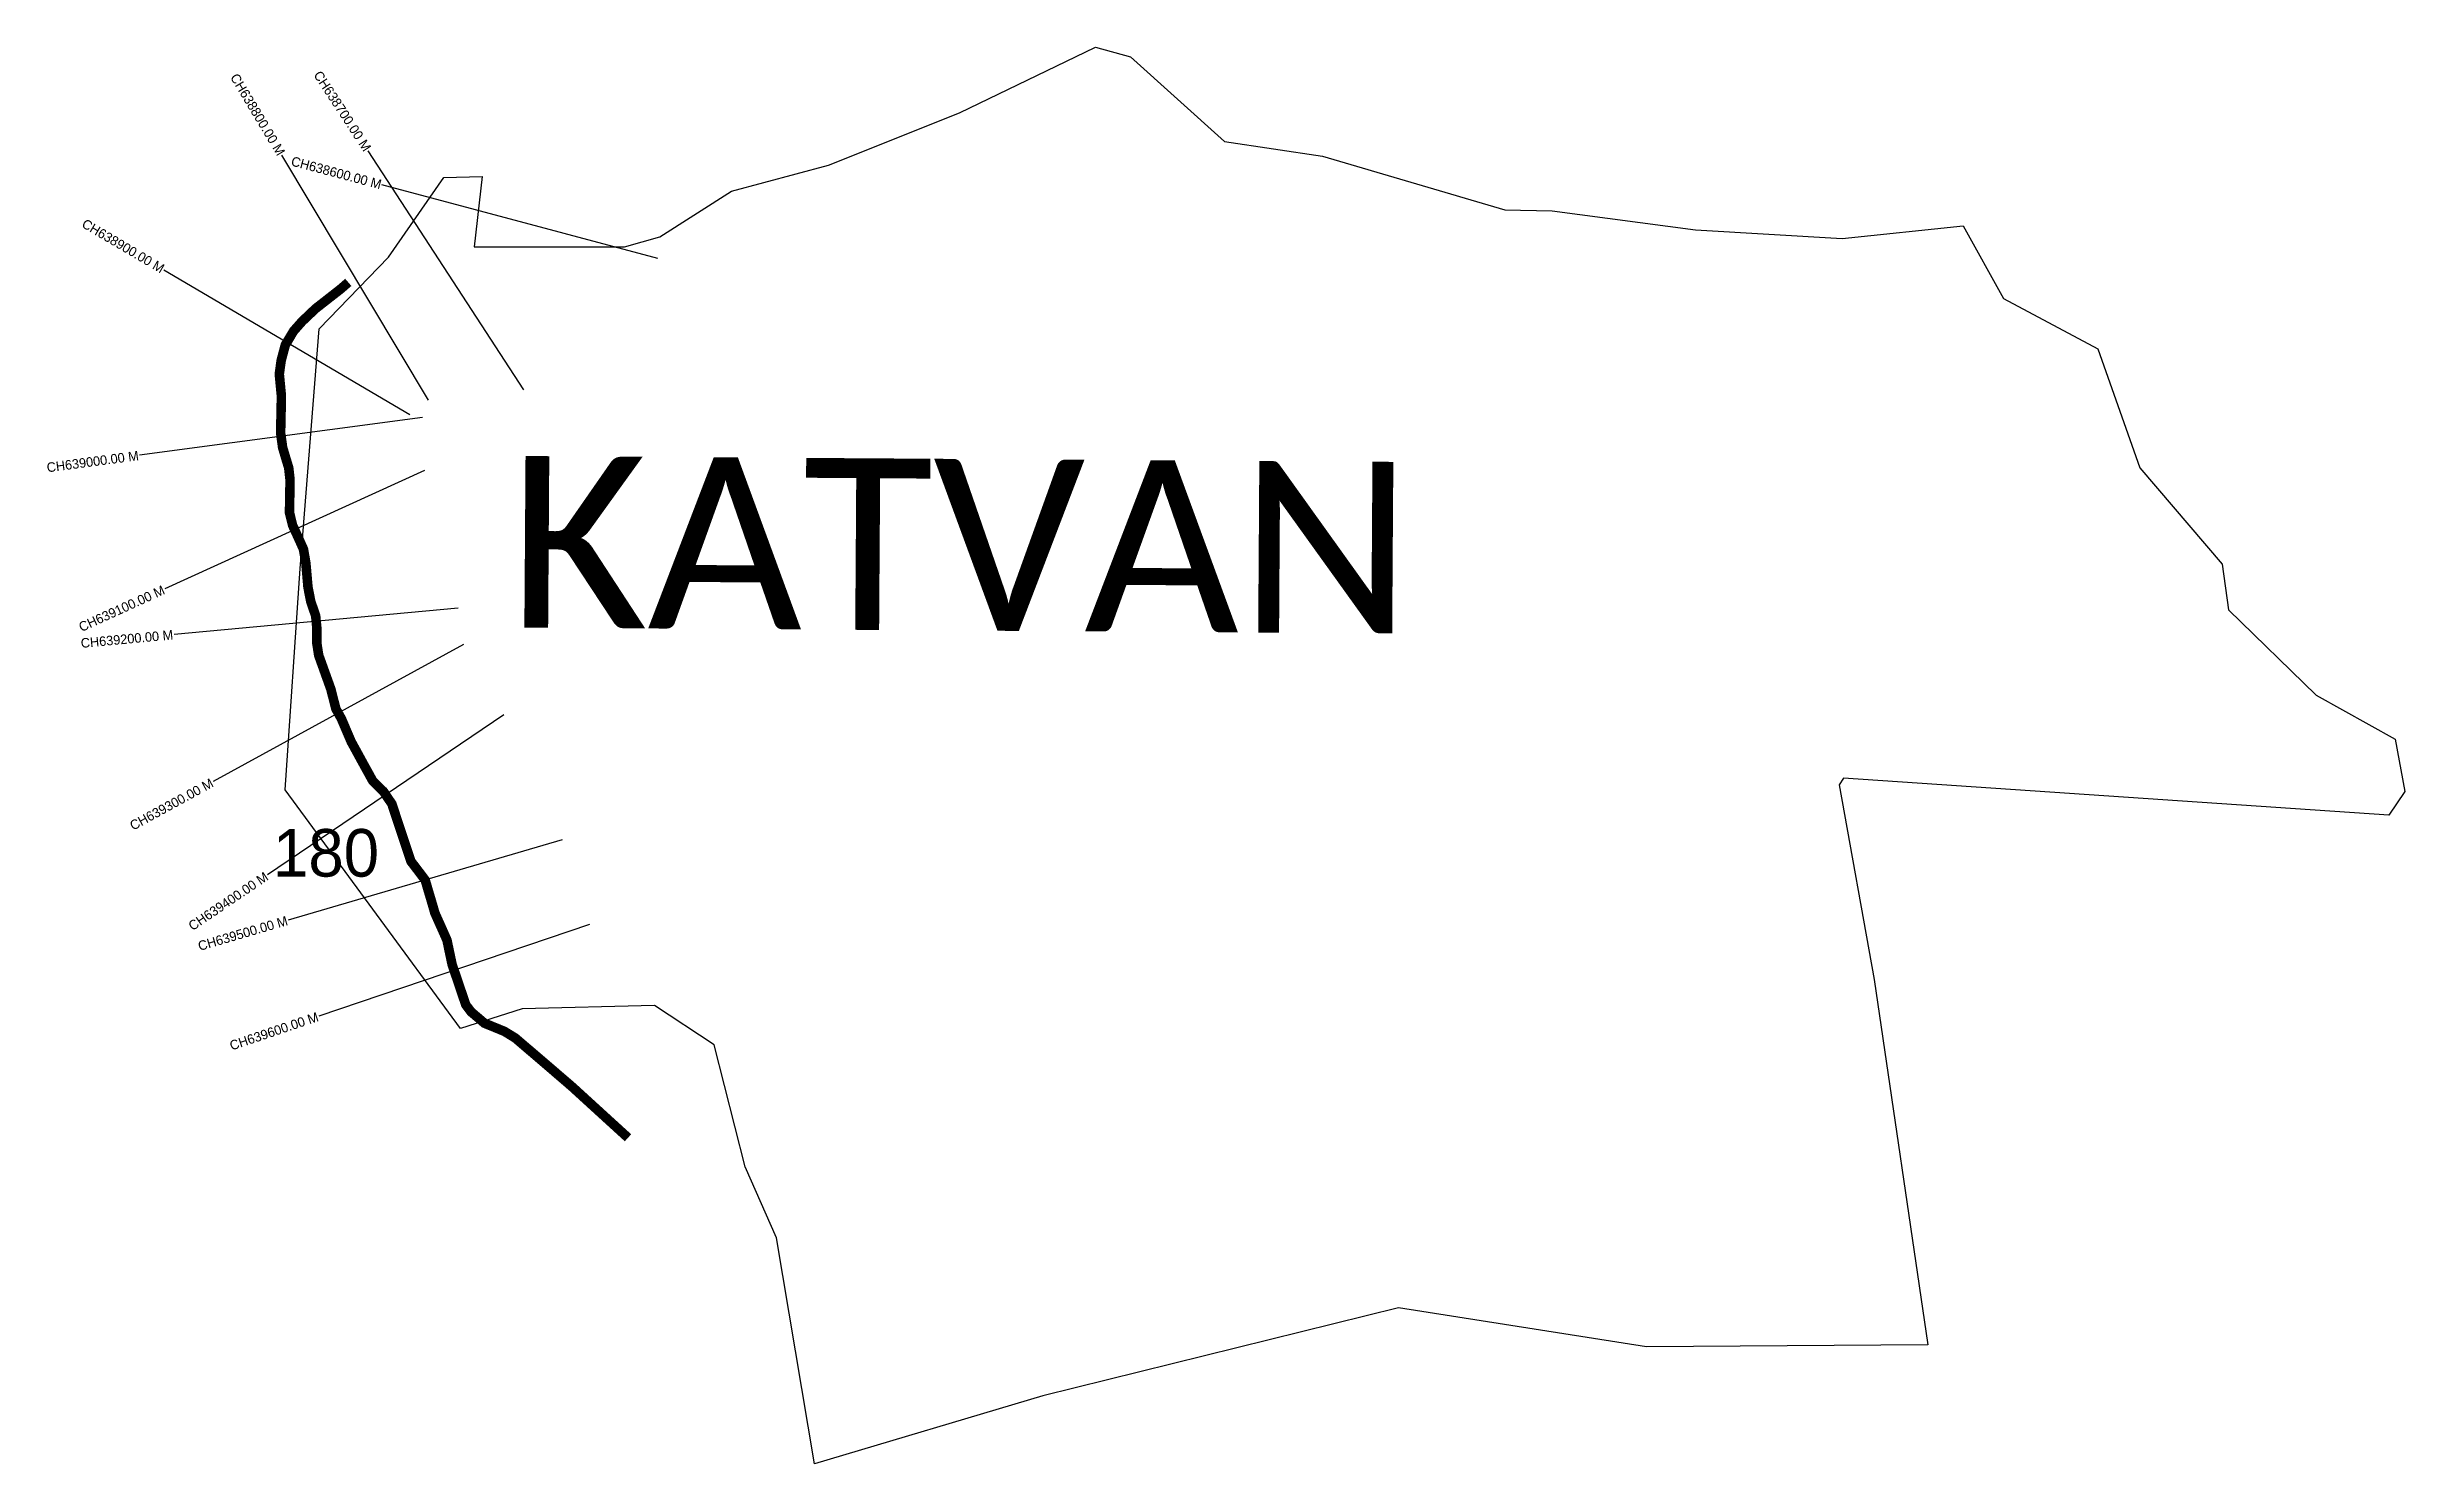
# Model space of a CAD drawing. Header units: metres. Extents: x 328193 to 330671, y 1803515 to 1805004.
import ezdxf
from ezdxf.enums import TextEntityAlignment as Align

# ---------------------------------------------------------------- set-up
doc = ezdxf.new("R2010")
doc.units = ezdxf.units.M
for name, color, linetype in [('CS', 134, 'Continuous'), ('CSMark', 6, 'Continuous'), ('UNPROTECTED', 10, 'Continuous'), ('VILLAGE NAME', 250, 'Continuous')]:
    doc.layers.add(name, color=color, linetype=linetype)

msp = doc.modelspace()

# ---------------------------------------------------------------- linework, layer by layer
at = {"color": 6}
msp.add_lwpolyline([(328610.1, 1804866.9), (328650.3, 1804867.9), (328641.9, 1804794), (328799.9, 1804793.9), (328837.2, 1804804.5), (328912.2, 1804852.4), (329014.1, 1804880), (329151.9, 1804934.8), (329294.7, 1805004), (329331.6, 1804993.9), (329430.5, 1804904.7), (329533.3, 1804889.2), (329724.8, 1804833.1), (329774.6, 1804832), (329925.3, 1804812), (330079.3, 1804802.7), (330206.5, 1804816.2), (330248.8, 1804739.9), (330348.2, 1804686.9), (330392, 1804561.6), (330478.7, 1804460.4), (330485.2, 1804412.4), (330577.5, 1804322.9), (330660.5, 1804276.7), (330670.6, 1804221.4), (330653.7, 1804196.7), (330080.9, 1804235.6), (330076.4, 1804228.4), (330113.1, 1804023.9), (330169.3, 1803639.9), (329873.8, 1803637.8), (329613.3, 1803678.8), (329239.6, 1803586.2), (328999.7, 1803514.9), (328959.8, 1803752.5), (328926.6, 1803827.2), (328894.3, 1803955.4), (328831.6, 1803996.8), (328692.5, 1803993), (328627.6, 1803972.3), (328443.4, 1804223.4), (328459.1, 1804455.9), (328479.1, 1804707.9), (328551.8, 1804783.3), (328610.1, 1804866.9)], dxfattribs=at)
at = {"layer": 'CS'}
for p, q in [((328593.9, 1804633), (328440, 1804890.5)), ((328694.3, 1804643.7), (328530.6, 1804895)), ((328835, 1804781.8), (328545.1, 1804859.1)), ((328574.3, 1804617.3), (328315.9, 1804769.7)), ((328587.8, 1804614.6), (328290.4, 1804575)), ((328589.7, 1804559), (328316.8, 1804434.5)), ((328625.3, 1804414.1), (328326.6, 1804386.5)), ((328630.8, 1804376), (328367.6, 1804232)), ((328673.2, 1804302.2), (328424.7, 1804134.1)), ((328734.5, 1804170.6), (328446.6, 1804086.4)), ((328763, 1804081.6), (328478.8, 1803985.5))]:
    msp.add_line(p, q, dxfattribs=at)
at = {"layer": 'UNPROTECTED', "const_width": 10, "flags": 128}
msp.add_lwpolyline([(328509.7, 1804756.7), (328501.5, 1804749.6), (328475.3, 1804729.1), (328461.1, 1804715.6), (328452.2, 1804705.5), (328443.5, 1804690.9), (328439.2, 1804674.7), (328439.2, 1804674.7), (328437.2, 1804660.4), (328438.4, 1804647.7), (328439.4, 1804637.2), (328439, 1804617.5), (328438.6, 1804598.3), (328440.7, 1804583.1), (328443.7, 1804573), (328447.1, 1804561.7), (328448.5, 1804549.1), (328448.2, 1804532.3), (328447.9, 1804514.6), (328451.2, 1804501.3), (328458.4, 1804485.6), (328462.6, 1804476.2), (328465.1, 1804461.7), (328467.3, 1804436.5), (328470.2, 1804421.5), (328475.4, 1804406.2), (328476.6, 1804393.9), (328476.7, 1804377), (328478.6, 1804364.7), (328485.6, 1804345.2), (328491.4, 1804329.1), (328496.6, 1804308.6), (328502.5, 1804297.9), (328512.7, 1804274), (328527.2, 1804247.5), (328535.5, 1804232.5), (328546.6, 1804221.6), (328555.5, 1804208.5), (328564.1, 1804182.4), (328571.2, 1804161.1), (328575.5, 1804148.2), (328581.7, 1804140.1), (328590.5, 1804128.5), (328593.1, 1804119.6), (328597.7, 1804104.1), (328600.6, 1804094), (328608.4, 1804076.5), (328613.4, 1804065.3), (328615.8, 1804053.8), (328618.8, 1804039.6), (328624.9, 1804021.7), (328633.1, 1803997.4), (328638.8, 1803989.9), (328652.8, 1803978), (328665.8, 1803972.7), (328673.8, 1803969.4), (328685.2, 1803962.4), (328717, 1803935.2), (328745, 1803911.1), (328783.1, 1803876.3), (328803.6, 1803857.6)], dxfattribs=at)

# ---------------------------------------------------------------- texts
at = {"insert": (328430.5, 1804182.1), "char_height": 50, "attachment_point": 1}
msp.add_mtext_dynamic_manual_height_columns('\\pxt1;180', width=70.183, gutter_width=1, heights=[0], dxfattribs=at)
at = {"layer": 'CSMark'}
for s, rotation, p in [('CH638800.00 M', 300.8742, (328439.5, 1804891.3)), ('CH638700.00 M', 303.0757, (328530.1, 1804895.9)), ('CH638600.00 M', 345.0645, (328544.2, 1804859.4)), ('CH638900.00 M', 329.4559, (328315.1, 1804770.2)), ('CH639000.00 M', 7.596, (328289.4, 1804574.8)), ('CH639100.00 M', 24.5254, (328315.9, 1804434.1)), ('CH639200.00 M', 5.275, (328325.6, 1804386.4)), ('CH639300.00 M', 28.671, (328366.7, 1804231.5)), ('CH639400.00 M', 34.0845, (328423.9, 1804133.5)), ('CH639500.00 M', 16.3057, (328445.6, 1804086.1)), ('CH639600.00 M', 18.674, (328477.8, 1803985.2))]:
    msp.add_text(s, height=10, rotation=rotation, dxfattribs=at).set_placement(p, align=Align.MIDDLE_RIGHT)
at = {"layer": 'VILLAGE NAME', "insert": (328678.9, 1804574.3), "char_height": 180.345, "attachment_point": 1, "rotation": 359.6139}
msp.add_mtext_dynamic_manual_height_columns('{\\fCalibri|b0|i0|c0|p34;KATVAN}', width=1779.605, gutter_width=901.7, heights=[0], dxfattribs=at)

doc.saveas('drawing.dxf')
